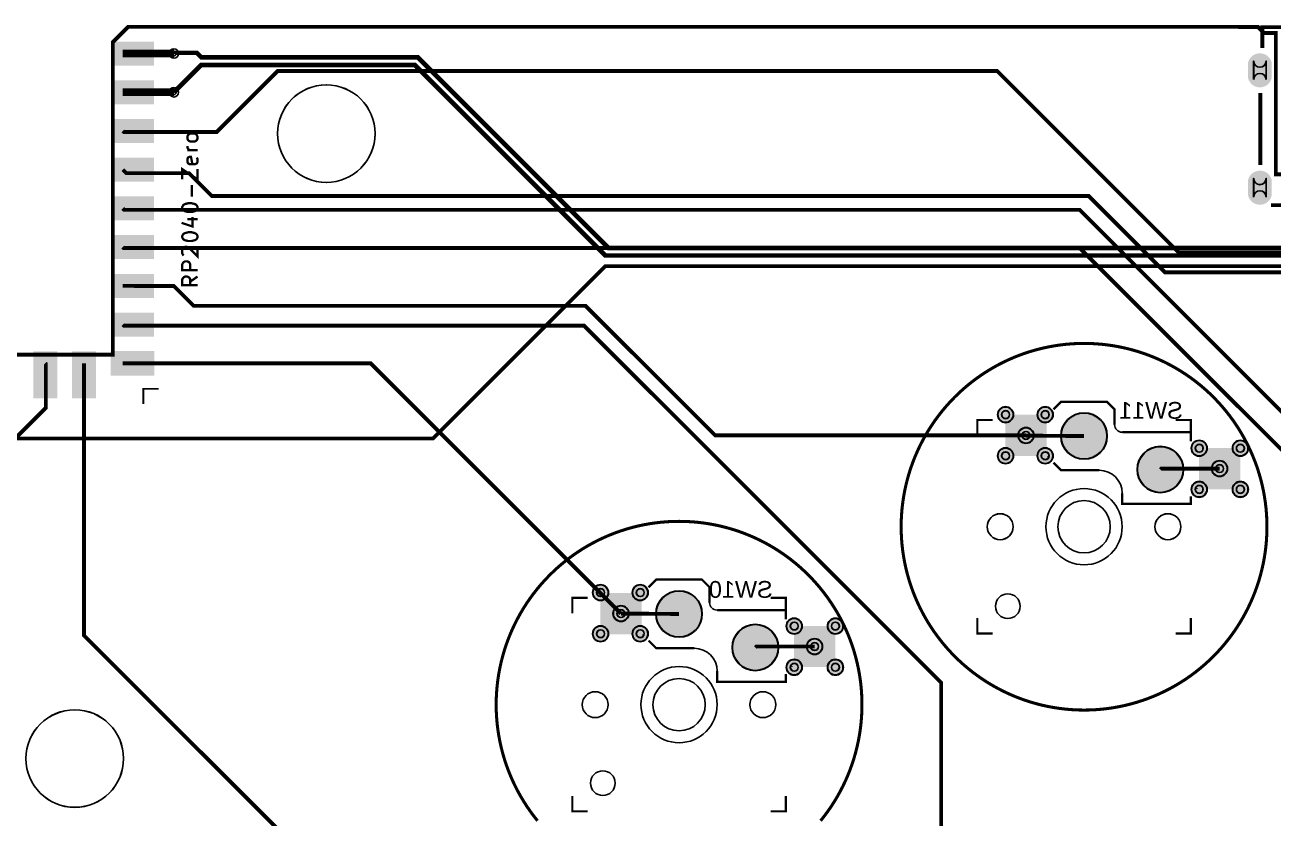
# Model space of a CAD drawing. Header units: millimetres. Extents: x 10 to 280, y -170 to -30.
# Drawn here: x 130.2 to 212.1, y -81.9 to -29.9 of the extents above; entities that cross this region are included whole.
import ezdxf

# ---------------------------------------------------------------- set-up
doc = ezdxf.new("R2010")
doc.units = ezdxf.units.MM
for name, color, linetype, true_color in [('BoardOutline', 7, 'Continuous', 0xff00ff), ('BottomLayer', 7, 'Continuous', 0x0000ff), ('BottomPasteMaskLayer', 7, 'Continuous', 0x800000), ('BottomSilkLayer', 7, 'Continuous', 0x808000), ('BottomSolderMaskLayer', 7, 'Continuous', 0xaa00ff), ('Hole', 7, 'Continuous', 0x222222), ('Multi-Layer', 7, 'Continuous', 0xc0c0c0), ('TopLayer', 7, 'Continuous', 0xff0000), ('TopPasteMaskLayer', 7, 'Continuous', 0x808080), ('TopSilkLayer', 7, 'Continuous', 0xffff00), ('TopSolderMaskLayer', 7, 'Continuous', 0x800080)]:
    doc.layers.add(name, color=color, linetype=linetype, true_color=true_color)
doc.styles.get("Standard").update_dxf_attribs({"font": 'arial.ttf'})

msp = doc.modelspace()

# ---------------------------------------------------------------- hatches: boundary and pattern name
at = {"layer": 'BottomLayer'}
for points in [[(197.184, -58.1), (194.584, -58.1), (194.584, -55.5), (197.184, -55.5)], [(209.883, -60.277), (207.284, -60.277), (207.284, -57.677), (209.883, -57.677)], [(170.624, -69.791), (168.024, -69.791), (168.024, -67.191), (170.624, -67.191)], [(183.323, -71.95), (180.724, -71.95), (180.724, -69.35), (183.323, -69.35)]]:
    msp.add_hatch(color=256, dxfattribs=at).paths.add_polyline_path(points)
at = {"layer": 'BottomPasteMaskLayer'}
for points in [[(197.184, -58.1), (194.584, -58.1), (194.584, -55.5), (197.184, -55.5)], [(209.883, -60.277), (207.284, -60.277), (207.284, -57.677), (209.883, -57.677)], [(170.624, -69.791), (168.024, -69.791), (168.024, -67.191), (170.624, -67.191)], [(183.323, -71.95), (180.724, -71.95), (180.724, -69.35), (183.323, -69.35)]]:
    msp.add_hatch(color=256, dxfattribs=at).paths.add_polyline_path(points)
at = {"layer": 'BottomSolderMaskLayer'}
for points in [[(212, -33.36, -0.785398), (210.45, -33.36), (210.45, -32.34, -0.785398), (212, -32.34)], [(212, -41.06, -0.785398), (210.45, -41.06), (210.45, -40.04, -0.785398), (212, -40.04)], [(194.018, -55.44, 1), (195.069, -55.44, 1)], [(197.234, -58.151), (194.533, -58.151), (194.533, -55.449), (197.234, -55.449)], [(196.618, -55.44, 1), (197.669, -55.44, 1)], [(198.168, -56.84, 1), (201.219, -56.84, 1)], [(195.358, -56.8, 1), (196.409, -56.8, 1)], [(206.718, -57.64, 1), (207.769, -57.64, 1)], [(209.418, -57.64, 1), (210.469, -57.64, 1)], [(194.018, -58.14, 1), (195.069, -58.14, 1)], [(196.618, -58.14, 1), (197.669, -58.14, 1)], [(203.168, -59.04, 1), (206.219, -59.04, 1)], [(209.934, -60.328), (207.233, -60.328), (207.233, -57.626), (209.934, -57.626)], [(208.058, -58.977, 1), (209.109, -58.977, 1)], [(206.718, -60.34, 1), (207.769, -60.34, 1)], [(209.418, -60.34, 1), (210.469, -60.34, 1)], [(167.458, -67.114, 1), (168.509, -67.114, 1)], [(170.058, -67.114, 1), (171.109, -67.114, 1)], [(171.608, -68.514, 1), (174.658, -68.514, 1)], [(170.674, -69.842), (167.973, -69.842), (167.973, -67.141), (170.674, -67.141)], [(168.798, -68.491, 1), (169.849, -68.491, 1)], [(167.458, -69.814, 1), (168.509, -69.814, 1)], [(170.058, -69.814, 1), (171.109, -69.814, 1)], [(176.608, -70.713, 1), (179.658, -70.713, 1)], [(180.158, -69.313, 1), (181.209, -69.313, 1)], [(183.374, -72.001), (180.673, -72.001), (180.673, -69.3), (183.374, -69.3)], [(182.858, -69.313, 1), (183.909, -69.313, 1)], [(181.498, -70.65, 1), (182.549, -70.65, 1)], [(180.158, -72.014, 1), (181.209, -72.014, 1)], [(182.858, -72.014, 1), (183.909, -72.014, 1)]]:
    msp.add_hatch(color=256, dxfattribs=at).paths.add_polyline_path(points)
at = {"layer": 'Multi-Layer'}
for points in [[(211.975, -33.35, -0.785398), (210.475, -33.35), (210.475, -32.35, -0.785398), (211.975, -32.35)], [(211.975, -41.05, -0.785398), (210.475, -41.05), (210.475, -40.05, -0.785398), (211.975, -40.05)]]:
    msp.add_hatch(color=256, dxfattribs=at).paths.add_polyline_path(points)
at = {"layer": 'TopLayer'}
for points in [[(135.891, -30.988), (138.653, -30.988), (138.653, -32.512), (135.891, -32.512)], [(135.891, -33.528), (138.653, -33.528), (138.653, -35.052), (135.891, -35.052)], [(135.891, -36.068), (138.653, -36.068), (138.653, -37.592), (135.891, -37.592)], [(135.891, -38.608), (138.653, -38.608), (138.653, -40.132), (135.891, -40.132)], [(135.891, -41.148), (138.653, -41.148), (138.653, -42.672), (135.891, -42.672)], [(135.891, -43.688), (138.653, -43.688), (138.653, -45.212), (135.891, -45.212)], [(135.891, -46.228), (138.653, -46.228), (138.653, -47.752), (135.891, -47.752)], [(135.891, -48.768), (138.653, -48.768), (138.653, -50.292), (135.891, -50.292)], [(130.811, -51.308), (132.335, -51.308), (132.335, -54.332), (130.811, -54.332)], [(133.351, -51.308), (134.875, -51.308), (134.875, -54.332), (133.351, -54.332)], [(135.891, -51.308), (138.653, -51.308), (138.653, -52.832), (135.891, -52.832)], [(197.184, -58.1), (194.584, -58.1), (194.584, -55.5), (197.184, -55.5)], [(209.884, -60.277), (207.284, -60.277), (207.284, -57.677), (209.884, -57.677)], [(170.624, -69.791), (168.024, -69.791), (168.024, -67.191), (170.624, -67.191)], [(183.324, -71.95), (180.724, -71.95), (180.724, -69.35), (183.324, -69.35)]]:
    msp.add_hatch(color=256, dxfattribs=at).paths.add_polyline_path(points)
at = {"layer": 'TopPasteMaskLayer'}
for points in [[(135.891, -30.988), (138.653, -30.988), (138.653, -32.512), (135.891, -32.512)], [(135.891, -33.528), (138.653, -33.528), (138.653, -35.052), (135.891, -35.052)], [(135.891, -36.068), (138.653, -36.068), (138.653, -37.592), (135.891, -37.592)], [(135.891, -38.608), (138.653, -38.608), (138.653, -40.132), (135.891, -40.132)], [(135.891, -41.148), (138.653, -41.148), (138.653, -42.672), (135.891, -42.672)], [(135.891, -43.688), (138.653, -43.688), (138.653, -45.212), (135.891, -45.212)], [(135.891, -46.228), (138.653, -46.228), (138.653, -47.752), (135.891, -47.752)], [(135.891, -48.768), (138.653, -48.768), (138.653, -50.292), (135.891, -50.292)], [(130.811, -51.308), (132.335, -51.308), (132.335, -54.332), (130.811, -54.332)], [(133.351, -51.308), (134.875, -51.308), (134.875, -54.332), (133.351, -54.332)], [(135.891, -51.308), (138.653, -51.308), (138.653, -52.832), (135.891, -52.832)], [(197.184, -58.1), (194.584, -58.1), (194.584, -55.5), (197.184, -55.5)], [(209.884, -60.277), (207.284, -60.277), (207.284, -57.677), (209.884, -57.677)], [(170.624, -69.791), (168.024, -69.791), (168.024, -67.191), (170.624, -67.191)], [(183.324, -71.95), (180.724, -71.95), (180.724, -69.35), (183.324, -69.35)]]:
    msp.add_hatch(color=256, dxfattribs=at).paths.add_polyline_path(points)
at = {"layer": 'TopSolderMaskLayer'}
for points in [[(135.877, -30.963), (138.689, -30.963), (138.689, -32.537), (135.877, -32.537)], [(212, -33.36, -0.785398), (210.45, -33.36), (210.45, -32.34, -0.785398), (212, -32.34)], [(135.877, -33.503), (138.689, -33.503), (138.689, -35.077), (135.877, -35.077)], [(135.877, -36.043), (138.689, -36.043), (138.689, -37.617), (135.877, -37.617)], [(135.877, -38.583), (138.689, -38.583), (138.689, -40.157), (135.877, -40.157)], [(212, -41.06, -0.785398), (210.45, -41.06), (210.45, -40.04, -0.785398), (212, -40.04)], [(135.877, -41.123), (138.689, -41.123), (138.689, -42.697), (135.877, -42.697)], [(135.877, -43.662), (138.689, -43.662), (138.689, -45.237), (135.877, -45.237)], [(135.877, -46.202), (138.689, -46.202), (138.689, -47.777), (135.877, -47.777)], [(135.877, -48.742), (138.689, -48.742), (138.689, -50.317), (135.877, -50.317)], [(130.785, -51.295), (132.36, -51.295), (132.36, -54.37), (130.785, -54.37)], [(133.325, -51.295), (134.9, -51.295), (134.9, -54.37), (133.325, -54.37)], [(135.862, -51.257), (138.726, -51.257), (138.726, -52.883), (135.862, -52.883)], [(194.018, -55.44, 1), (195.069, -55.44, 1)], [(197.234, -58.151), (194.533, -58.151), (194.533, -55.449), (197.234, -55.449)], [(196.618, -55.44, 1), (197.669, -55.44, 1)], [(198.168, -56.84, 1), (201.219, -56.84, 1)], [(195.358, -56.8, 1), (196.409, -56.8, 1)], [(206.718, -57.64, 1), (207.769, -57.64, 1)], [(209.418, -57.64, 1), (210.469, -57.64, 1)], [(194.018, -58.14, 1), (195.069, -58.14, 1)], [(196.618, -58.14, 1), (197.669, -58.14, 1)], [(203.168, -59.04, 1), (206.219, -59.04, 1)], [(209.934, -60.328), (207.233, -60.328), (207.233, -57.626), (209.934, -57.626)], [(208.058, -58.977, 1), (209.109, -58.977, 1)], [(206.718, -60.34, 1), (207.769, -60.34, 1)], [(209.418, -60.34, 1), (210.469, -60.34, 1)], [(167.458, -67.114, 1), (168.509, -67.114, 1)], [(170.058, -67.114, 1), (171.109, -67.114, 1)], [(171.608, -68.514, 1), (174.658, -68.514, 1)], [(170.674, -69.842), (167.973, -69.842), (167.973, -67.141), (170.674, -67.141)], [(168.798, -68.491, 1), (169.849, -68.491, 1)], [(167.458, -69.814, 1), (168.509, -69.814, 1)], [(170.058, -69.814, 1), (171.109, -69.814, 1)], [(176.608, -70.713, 1), (179.658, -70.713, 1)], [(180.158, -69.313, 1), (181.209, -69.313, 1)], [(183.374, -72.001), (180.673, -72.001), (180.673, -69.3), (183.374, -69.3)], [(182.858, -69.313, 1), (183.909, -69.313, 1)], [(181.498, -70.65, 1), (182.549, -70.65, 1)], [(180.158, -72.014, 1), (181.209, -72.014, 1)], [(182.858, -72.014, 1), (183.909, -72.014, 1)]]:
    msp.add_hatch(color=256, dxfattribs=at).paths.add_polyline_path(points)

# ---------------------------------------------------------------- linework, layer by layer
at = {"layer": 'BoardOutline', "const_width": 0.254}
for points in [[(15, -30), (121, -30), (122, -31), (122, -51.5), (136, -51.5), (136, -31), (137, -30), (208.1, -30)], [(208.1, -30), (211.094, -30.001), (211.5, -30.4)], [(226.62, -30.396), (225.604, -30.396), (225.604, -39.667), (212.269, -39.667), (212.269, -30.396), (211.38, -30.396)]]:
    msp.add_lwpolyline(points, dxfattribs=at)
at = {"layer": 'BottomLayer'}
for points, const_width in [([(118, -31.75), (116.85, -31.75), (116.1, -32.5), (116.1, -53.4), (119.7, -57), (157, -57), (168.3, -45.7), (219.8, -45.7), (222.5, -43), (222.5, -41.15)], 0.254), ([(218, -41.15), (218, -43.5), (217, -44.5), (168.5, -44.5), (156, -32), (141.8, -32), (141.5, -31.7), (140.05, -31.7), (140, -31.75)], 0.3), ([(140, -34.29), (141.79, -32.5), (155.8, -32.5), (168.3, -45), (218, -45), (220, -43), (220, -41.15)], 0.3)]:
    msp.add_lwpolyline(points, dxfattribs=dict(at, const_width=const_width))
at = {"layer": 'BottomSilkLayer'}
for points, const_width in [([(197.693, -55.09), (198.193, -54.59), (201.193, -54.59), (201.693, -55.09), (201.693, -56.09)], 0.15), ([(206.693, -57.19), (206.693, -56.59), (202.193, -56.59)], 0.15), ([(197.319, -58.392), (197.319, -58.192), (197.273, -58.192)], 0.05), ([(197.693, -58.59), (198.193, -59.09), (200.693, -59.09)], 0.15), ([(202.193, -60.59), (202.193, -61.29), (206.693, -61.29), (206.693, -60.79)], 0.15), ([(207.07, -60.318), (207.07, -60.292), (207.166, -60.292), (207.169, -60.292)], 0.05), ([(171.133, -66.764), (171.633, -66.263), (174.633, -66.263), (175.133, -66.764), (175.133, -67.764)], 0.15), ([(180.133, -68.864), (180.133, -68.263), (175.633, -68.263)], 0.15), ([(170.759, -70.066), (170.759, -69.866), (170.713, -69.866)], 0.05), ([(171.133, -70.263), (171.633, -70.764), (174.133, -70.764)], 0.15), ([(180.51, -71.992), (180.51, -71.966), (180.606, -71.966), (180.609, -71.966)], 0.05), ([(175.633, -72.263), (175.633, -72.963), (180.133, -72.963), (180.133, -72.464)], 0.15)]:
    msp.add_lwpolyline(points, dxfattribs=dict(at, const_width=const_width))
for centre, radius, start, end in [((150, -37.004), 3.2, 0.07049, 359.92951), ((199.693, -56.842), 1.5, 0.06792, 359.93208), ((202.193, -56.09), 0.5, 180, 270), ((204.693, -59.042), 1.5, 0.07277, 359.92723), ((200.693, -60.59), 1.5, 0, 90), ((199.693, -62.792), 1.715, 0.06791, 359.93209), ((194.193, -62.792), 0.851, 0.14538, 359.85462), ((205.193, -62.792), 0.851, 0.14538, 359.85462), ((173.133, -68.515), 1.5, 0.06792, 359.93208), ((175.633, -67.764), 0.5, 180, 270), ((178.133, -70.715), 1.5, 0.07277, 359.92723), ((174.133, -72.263), 1.5, 0, 90), ((173.133, -74.466), 1.715, 0.06791, 359.93209), ((167.633, -74.466), 0.851, 0.14538, 359.85462), ((178.633, -74.466), 0.851, 0.14538, 359.85462), ((133.5, -78.004), 3.2, 0.07049, 359.92951)]:
    msp.add_arc(centre, radius, start, end, dxfattribs=at)
at = {"layer": 'BottomSolderMaskLayer'}
for points in [[(210.812, -33.462), (210.812, -32.238)], [(211.638, -33.462), (211.638, -32.238)], [(210.812, -41.162), (210.812, -39.938)], [(211.638, -41.162), (211.638, -39.938)]]:
    msp.add_lwpolyline(points, close=True, dxfattribs=at)
for centre, radius in [((194.544, -55.44), 0.525), ((194.543, -55.44), 0.263), ((197.144, -55.44), 0.525), ((197.143, -55.44), 0.263), ((199.693, -56.84), 1.525), ((199.693, -56.84), 1.525), ((195.884, -56.8), 0.525), ((195.883, -56.8), 0.263), ((207.244, -57.64), 0.525), ((209.943, -57.64), 0.525), ((194.544, -58.14), 0.525), ((194.543, -58.14), 0.263), ((197.144, -58.14), 0.525), ((197.143, -58.14), 0.263), ((204.693, -59.04), 1.525), ((204.693, -59.04), 1.525), ((207.243, -57.64), 0.263), ((209.943, -57.64), 0.263), ((208.583, -58.977), 0.525), ((208.583, -58.977), 0.263), ((207.244, -60.34), 0.525), ((207.243, -60.34), 0.263), ((209.943, -60.34), 0.525), ((209.943, -60.34), 0.263), ((167.983, -67.114), 0.525), ((167.983, -67.113), 0.263), ((170.583, -67.114), 0.525), ((170.583, -67.113), 0.263), ((173.133, -68.514), 1.525), ((173.133, -68.514), 1.525), ((169.324, -68.491), 0.525), ((169.323, -68.491), 0.263), ((167.983, -69.814), 0.525), ((167.983, -69.813), 0.263), ((170.583, -69.814), 0.525), ((170.583, -69.813), 0.263), ((178.133, -70.713), 1.525), ((178.133, -70.713), 1.525), ((180.684, -69.313), 0.525), ((180.683, -69.313), 0.263), ((183.383, -69.313), 0.525), ((183.383, -69.313), 0.263), ((182.023, -70.65), 0.525), ((182.023, -70.65), 0.263), ((180.684, -72.014), 0.525), ((180.683, -72.013), 0.263), ((183.383, -72.014), 0.525), ((183.383, -72.013), 0.263)]:
    msp.add_circle(centre, radius, dxfattribs=at)
for centre, radius, start, end in [((211.225, -32.238), 0.413, 180, 360), ((211.225, -33.462), 0.413, 360, 180), ((150, -37.004), 3.2, 0.07049, 359.92951), ((211.225, -39.938), 0.413, 180, 360), ((211.225, -41.162), 0.413, 360, 180), ((199.693, -56.842), 1.5, 0.06792, 359.93208), ((204.693, -59.042), 1.5, 0.07277, 359.92723), ((199.693, -62.792), 1.715, 0.06791, 359.93209), ((194.193, -62.792), 0.851, 0.14538, 359.85462), ((205.193, -62.792), 0.851, 0.14538, 359.85462), ((173.133, -68.515), 1.5, 0.06792, 359.93208), ((178.133, -70.715), 1.5, 0.07277, 359.92723), ((173.133, -74.466), 1.715, 0.06791, 359.93209), ((167.633, -74.466), 0.851, 0.14538, 359.85462), ((178.633, -74.466), 0.851, 0.14538, 359.85462), ((133.5, -78.004), 3.2, 0.07049, 359.92951)]:
    msp.add_arc(centre, radius, start, end, dxfattribs=at)
at = {"layer": 'Hole'}
for centre, radius in [((140, -31.75), 0.155), ((140, -34.29), 0.155), ((150, -37), 3.2), ((199.693, -62.79), 2.5), ((194.193, -62.79), 0.851), ((205.193, -62.79), 0.851), ((194.693, -68.005), 0.812), ((173.133, -74.464), 2.5), ((167.633, -74.464), 0.851), ((178.633, -74.464), 0.851), ((133.5, -78), 3.2), ((168.133, -79.613), 0.812)]:
    msp.add_circle(centre, radius, dxfattribs=at)
at = {"layer": 'Multi-Layer'}
for points in [[(210.825, -33.45), (210.825, -32.25)], [(211.625, -33.45), (211.625, -32.25)], [(210.825, -41.15), (210.825, -39.95)], [(211.625, -41.15), (211.625, -39.95)]]:
    msp.add_lwpolyline(points, close=True, dxfattribs=at)
for centre, radius in [((140, -31.75), 0.31), ((140, -34.29), 0.31), ((150, -37), 3.2), ((194.544, -55.44), 0.5), ((194.543, -55.44), 0.25), ((197.144, -55.44), 0.5), ((197.143, -55.44), 0.25), ((199.693, -56.84), 1.5), ((199.693, -56.84), 1.5), ((195.884, -56.8), 0.5), ((195.883, -56.8), 0.25), ((207.244, -57.64), 0.5), ((209.943, -57.64), 0.5), ((194.544, -58.14), 0.5), ((194.543, -58.14), 0.25), ((197.144, -58.14), 0.5), ((197.143, -58.14), 0.25), ((204.693, -59.04), 1.5), ((204.693, -59.04), 1.5), ((207.243, -57.64), 0.25), ((209.943, -57.64), 0.25), ((208.583, -58.977), 0.5), ((208.583, -58.977), 0.25), ((199.693, -62.79), 2.5), ((207.244, -60.34), 0.5), ((207.243, -60.34), 0.25), ((209.943, -60.34), 0.5), ((209.943, -60.34), 0.25), ((194.193, -62.79), 0.851), ((205.193, -62.79), 0.851), ((167.983, -67.114), 0.5), ((167.983, -67.113), 0.25), ((170.583, -67.114), 0.5), ((170.583, -67.113), 0.25), ((173.133, -68.514), 1.5), ((173.133, -68.514), 1.5), ((194.693, -68.005), 0.812), ((169.324, -68.491), 0.5), ((169.323, -68.491), 0.25), ((167.983, -69.814), 0.5), ((167.983, -69.813), 0.25), ((170.583, -69.814), 0.5), ((170.583, -69.813), 0.25), ((178.133, -70.713), 1.5), ((178.133, -70.713), 1.5), ((180.684, -69.313), 0.5), ((180.683, -69.313), 0.25), ((183.383, -69.313), 0.5), ((183.383, -69.313), 0.25), ((182.023, -70.65), 0.5), ((182.023, -70.65), 0.25), ((173.133, -74.464), 2.5), ((180.684, -72.014), 0.5), ((180.683, -72.013), 0.25), ((183.383, -72.014), 0.5), ((183.383, -72.013), 0.25), ((167.633, -74.464), 0.851), ((178.633, -74.464), 0.851), ((133.5, -78), 3.2), ((168.133, -79.613), 0.812)]:
    msp.add_circle(centre, radius, dxfattribs=at)
for centre, start, end in [((211.225, -32.25), 180, 360), ((211.225, -33.45), 360, 180), ((211.225, -39.95), 180, 360), ((211.225, -41.15), 360, 180)]:
    msp.add_arc(centre, 0.4, start, end, dxfattribs=at)
at = {"layer": 'TopLayer'}
for points, const_width in [([(136.653, -31.75), (140, -31.75)], 0.5), ([(253.82, -57.184), (247.384, -57.184), (235, -44.8), (205.9, -44.8), (194, -32.9), (146.8, -32.9), (142.8, -36.9), (136.722, -36.9), (136.653, -36.83)], 0.254), ([(136.653, -34.29), (140, -34.29)], 0.5), ([(248.38, -88.524), (248.38, -59.48), (235, -46.1), (205, -46.1), (200, -41.1), (142.5, -41.1), (141, -39.6), (136.882, -39.6), (136.653, -39.37)], 0.254), ([(224.854, -56.842), (214.242, -56.842), (199.4, -42), (136.742, -42), (136.653, -41.91)], 0.254), ([(219.174, -88.421), (219.174, -64.274), (199.4, -44.5), (136.703, -44.5), (136.653, -44.45)], 0.254), ([(195.884, -56.8), (175.5, -56.8), (167, -48.3), (141.3, -48.3), (140, -47), (136.653, -46.99)], 0.254), ([(190.324, -88.421), (190.324, -73.024), (166.9, -49.6), (136.723, -49.6), (136.653, -49.53)], 0.254), ([(113, -59), (127.6, -59), (131.6, -55), (131.6, -52.097), (131.573, -52.07)], 0.254), ([(163.714, -99.531), (134.113, -69.93), (134.113, -52.07)], 0.254), ([(169.324, -68.491), (152.902, -52.07), (136.653, -52.07)], 0.254), ([(199.693, -56.84), (195.884, -56.818)], 0.254), ([(204.693, -59.04), (204.756, -58.977), (208.584, -58.977)], 0.254), ([(173.133, -68.514), (169.324, -68.491)], 0.254), ([(178.133, -70.713), (178.196, -70.65), (182.024, -70.65)], 0.254)]:
    msp.add_lwpolyline(points, dxfattribs=dict(at, const_width=const_width))
at = {"layer": 'TopSilkLayer'}
for points, const_width in [([(226.62, -31.381), (226.62, -30.015), (211.38, -30.015), (211.38, -31.381)], 0.254), ([(211.253, -39.069), (211.253, -34.331)], 0.254), ([(141.076, -38.095), (140.981, -38.047), (140.933, -38), (140.886, -37.905), (140.886, -37.809)], 0.15), ([(141.552, -38.095), (140.886, -38.095)], 0.15), ([(141.505, -38.572), (141.552, -38.667), (141.552, -38.857), (141.505, -38.953), (141.409, -39), (141.028, -39), (140.933, -38.953), (140.886, -38.857), (140.886, -38.667), (140.933, -38.572), (141.028, -38.524), (141.124, -38.524), (141.219, -39)], 0.15), ([(140.552, -40), (140.552, -39.333), (141.552, -40), (141.552, -39.333)], 0.15), ([(141.171, -41.143), (141.171, -40.381)], 0.15), ([(214.569, -41.699), (211.96, -41.699)], 0.254), ([(140.505, -42.857), (141.219, -43.095), (141.219, -42.476)], 0.15), ([(140.886, -42.619), (141.552, -42.619)], 0.15), ([(140.648, -45), (140.6, -44.953), (140.552, -44.857), (140.552, -44.619), (140.6, -44.524), (140.648, -44.476), (140.743, -44.428), (140.838, -44.428), (140.981, -44.476), (141.552, -45.047), (141.552, -44.428)], 0.15), ([(141.552, -45.953), (140.552, -45.953), (140.552, -45.572), (140.6, -45.476), (140.648, -45.428), (140.743, -45.381), (140.886, -45.381), (140.981, -45.428), (141.028, -45.476), (141.076, -45.572), (141.076, -45.953)], 0.15), ([(141.552, -46.953), (140.552, -46.953), (140.552, -46.572), (140.6, -46.476), (140.648, -46.428), (140.743, -46.381), (140.886, -46.381), (140.981, -46.428), (141.028, -46.476), (141.076, -46.572), (141.076, -46.953)], 0.15), ([(141.552, -46.381), (141.076, -46.714)], 0.15), ([(138, -54.75), (138, -53.75), (139, -53.75)], 0.12), ([(192.693, -56.79), (192.693, -55.79), (193.693, -55.79)], 0.15), ([(205.693, -55.79), (206.693, -55.79), (206.693, -56.79)], 0.15), ([(163.848, -82.081), (163.607, -81.775), (163.375, -81.462), (163.154, -81.141), (162.944, -80.813), (162.744, -80.479), (162.556, -80.139), (162.378, -79.793), (162.212, -79.441), (162.057, -79.083), (161.913, -78.721), (161.781, -78.353), (161.661, -77.981), (161.553, -77.604), (161.457, -77.223), (161.373, -76.838), (161.302, -76.45), (161.243, -76.059), (161.197, -75.664), (161.164, -75.267), (161.144, -74.868), (161.138, -74.466), (161.144, -74.064), (161.164, -73.664), (161.197, -73.267), (161.243, -72.873), (161.302, -72.481), (161.373, -72.093), (161.457, -71.708), (161.553, -71.328), (161.661, -70.951), (161.781, -70.579), (161.913, -70.211), (162.057, -69.848), (162.212, -69.491), (162.378, -69.139), (162.556, -68.792), (162.744, -68.452), (162.944, -68.118), (163.154, -67.791), (163.375, -67.47), (163.607, -67.157), (163.848, -66.851), (164.1, -66.552), (164.361, -66.262), (164.632, -65.979), (164.913, -65.706), (165.203, -65.441), (165.503, -65.185), (165.812, -64.938), (166.13, -64.701), (166.456, -64.474), (166.791, -64.257), (167.135, -64.05), (167.485, -63.855), (167.84, -63.672), (168.2, -63.502), (168.564, -63.345), (168.931, -63.2), (169.302, -63.068), (169.676, -62.948), (170.053, -62.842), (170.432, -62.747), (170.814, -62.665), (171.197, -62.596), (171.582, -62.539), (171.969, -62.495), (172.356, -62.464), (172.744, -62.445), (173.132, -62.439), (173.52, -62.445), (173.909, -62.464), (174.296, -62.495), (174.682, -62.539), (175.067, -62.596), (175.451, -62.665), (175.832, -62.747), (176.212, -62.842), (176.589, -62.948), (176.963, -63.068), (177.334, -63.2), (177.701, -63.345), (178.065, -63.502), (178.424, -63.672), (178.424, -63.672), (178.779, -63.855), (179.13, -64.05), (179.473, -64.257), (179.809, -64.474), (180.135, -64.701), (180.453, -64.938), (180.762, -65.185), (181.061, -65.441), (181.352, -65.706), (181.632, -65.979), (181.904, -66.262), (182.165, -66.552), (182.417, -66.851), (182.658, -67.157), (182.89, -67.47), (183.11, -67.791), (183.321, -68.118), (183.52, -68.452), (183.709, -68.792), (183.886, -69.139), (184.053, -69.491), (184.208, -69.848), (184.352, -70.211), (184.484, -70.579), (184.604, -70.951), (184.712, -71.328), (184.808, -71.708), (184.892, -72.093), (184.963, -72.481), (185.022, -72.873), (185.068, -73.267), (185.101, -73.664), (185.12, -74.064), (185.127, -74.466), (185.12, -74.868), (185.101, -75.267), (185.068, -75.664), (185.022, -76.059), (184.963, -76.45), (184.892, -76.838), (184.808, -77.223), (184.712, -77.604), (184.604, -77.981), (184.484, -78.353), (184.352, -78.721), (184.208, -79.083), (184.053, -79.441), (183.886, -79.793), (183.709, -80.139), (183.52, -80.479), (183.321, -80.813), (183.11, -81.141), (182.89, -81.462), (182.658, -81.775), (182.417, -82.081)], 0.2), ([(166.133, -68.464), (166.133, -67.464), (167.133, -67.464)], 0.15), ([(179.133, -67.464), (180.133, -67.464), (180.133, -68.464)], 0.15), ([(193.693, -69.79), (192.693, -69.79), (192.693, -68.79)], 0.15), ([(205.693, -69.79), (206.693, -69.79), (206.693, -68.79)], 0.15), ([(167.133, -81.464), (166.133, -81.464), (166.133, -80.464)], 0.15), ([(179.133, -81.464), (180.133, -81.464), (180.133, -80.464)], 0.15)]:
    msp.add_lwpolyline(points, dxfattribs=dict(at, const_width=const_width))
for points, const_width in [([(141.552, -37.333), (141.505, -37.428), (141.457, -37.476), (141.362, -37.524), (141.076, -37.524), (140.981, -37.476), (140.933, -37.428), (140.886, -37.333), (140.886, -37.191), (140.933, -37.095), (140.981, -37.047), (141.076, -37), (141.362, -37), (141.457, -37.047), (141.505, -37.095), (141.552, -37.191), (141.552, -37.333)], 0.15), ([(140.552, -41.905), (140.552, -41.809), (140.6, -41.714), (140.648, -41.667), (140.743, -41.619), (140.933, -41.572), (141.171, -41.572), (141.362, -41.619), (141.457, -41.667), (141.505, -41.714), (141.552, -41.809), (141.552, -41.905), (141.505, -42), (141.457, -42.047), (141.362, -42.095), (141.171, -42.143), (140.933, -42.143), (140.743, -42.095), (140.648, -42.047), (140.6, -42), (140.552, -41.905)], 0.15), ([(140.552, -43.809), (140.552, -43.714), (140.6, -43.619), (140.648, -43.572), (140.743, -43.524), (140.933, -43.476), (141.171, -43.476), (141.362, -43.524), (141.457, -43.572), (141.505, -43.619), (141.552, -43.714), (141.552, -43.809), (141.505, -43.905), (141.457, -43.953), (141.362, -44), (141.171, -44.047), (140.933, -44.047), (140.743, -44), (140.648, -43.953), (140.6, -43.905), (140.552, -43.809)], 0.15), ([(204.984, -51.999), (205.339, -52.181), (205.69, -52.376), (206.033, -52.583), (206.369, -52.8), (206.695, -53.027), (207.013, -53.264), (207.322, -53.511), (207.621, -53.767), (207.912, -54.032), (208.192, -54.306), (208.464, -54.588), (208.725, -54.878), (208.977, -55.177), (209.218, -55.483), (209.45, -55.796), (209.67, -56.117), (209.881, -56.444), (210.08, -56.778), (210.269, -57.119), (210.446, -57.465), (210.613, -57.817), (210.768, -58.175), (210.912, -58.537), (211.044, -58.905), (211.164, -59.277), (211.272, -59.654), (211.368, -60.035), (211.452, -60.419), (211.523, -60.808), (211.582, -61.199), (211.628, -61.593), (211.661, -61.991), (211.68, -62.39), (211.687, -62.792), (211.68, -63.194), (211.661, -63.593), (211.628, -63.991), (211.582, -64.385), (211.523, -64.777), (211.452, -65.165), (211.368, -65.549), (211.272, -65.93), (211.164, -66.307), (211.044, -66.679), (210.912, -67.047), (210.768, -67.41), (210.613, -67.767), (210.446, -68.119), (210.269, -68.465), (210.08, -68.806), (209.881, -69.14), (209.67, -69.467), (209.45, -69.788), (209.218, -70.101), (208.977, -70.407), (208.725, -70.706), (208.464, -70.996), (208.192, -71.278), (207.912, -71.552), (207.621, -71.817), (207.322, -72.073), (207.013, -72.32), (206.695, -72.557), (206.369, -72.784), (206.033, -73.001), (205.69, -73.208), (205.339, -73.403), (204.984, -73.586), (204.625, -73.756), (204.261, -73.913), (203.893, -74.058), (203.523, -74.19), (203.149, -74.31), (202.772, -74.416), (202.392, -74.511), (202.011, -74.593), (201.627, -74.662), (201.242, -74.719), (200.856, -74.763), (200.469, -74.794), (200.08, -74.813), (199.692, -74.819), (199.304, -74.813), (198.916, -74.794), (198.529, -74.763), (198.142, -74.719), (197.757, -74.662), (197.374, -74.593), (196.992, -74.511), (196.613, -74.416), (196.236, -74.31), (195.862, -74.19), (195.491, -74.058), (195.124, -73.913), (194.76, -73.756), (194.4, -73.586), (194.045, -73.403), (193.695, -73.208), (193.351, -73.001), (193.016, -72.784), (192.69, -72.557), (192.372, -72.32), (192.063, -72.073), (191.763, -71.817), (191.473, -71.552), (191.192, -71.278), (190.921, -70.996), (190.66, -70.706), (190.408, -70.407), (190.167, -70.101), (189.935, -69.788), (189.714, -69.467), (189.504, -69.14), (189.304, -68.806), (189.116, -68.465), (188.938, -68.119), (188.772, -67.767), (188.617, -67.41), (188.473, -67.047), (188.341, -66.679), (188.221, -66.307), (188.113, -65.93), (188.017, -65.549), (187.933, -65.165), (187.862, -64.777), (187.803, -64.385), (187.757, -63.991), (187.724, -63.593), (187.704, -63.194), (187.698, -62.792), (187.704, -62.39), (187.724, -61.991), (187.757, -61.593), (187.803, -61.199), (187.862, -60.808), (187.933, -60.419), (188.017, -60.035), (188.113, -59.654), (188.221, -59.277), (188.341, -58.905), (188.473, -58.537), (188.617, -58.175), (188.772, -57.817), (188.938, -57.465), (189.116, -57.119), (189.304, -56.778), (189.504, -56.444), (189.714, -56.117), (189.935, -55.796), (190.167, -55.483), (190.408, -55.177), (190.66, -54.878), (190.921, -54.588), (191.192, -54.306), (191.473, -54.032), (191.763, -53.767), (192.063, -53.511), (192.372, -53.264), (192.69, -53.027), (193.016, -52.8), (193.351, -52.583), (193.695, -52.376), (194.045, -52.181), (194.4, -51.999), (194.76, -51.829), (195.124, -51.671), (195.491, -51.526), (195.862, -51.394), (196.236, -51.275), (196.613, -51.168), (196.992, -51.073), (197.374, -50.992), (197.757, -50.922), (198.142, -50.866), (198.529, -50.822), (198.916, -50.79), (199.304, -50.771), (199.692, -50.765), (200.08, -50.771), (200.469, -50.79), (200.856, -50.822), (201.242, -50.866), (201.627, -50.922), (202.011, -50.992), (202.392, -51.073), (202.772, -51.168), (203.149, -51.275), (203.523, -51.394), (203.893, -51.526), (204.261, -51.671), (204.625, -51.829), (204.984, -51.999)], 0.2)]:
    msp.add_lwpolyline(points, close=True, dxfattribs=dict(at, const_width=const_width))
at = {"layer": 'TopSolderMaskLayer'}
for points in [[(210.812, -33.462), (210.812, -32.238)], [(211.638, -33.462), (211.638, -32.238)], [(210.812, -41.162), (210.812, -39.938)], [(211.638, -41.162), (211.638, -39.938)]]:
    msp.add_lwpolyline(points, close=True, dxfattribs=at)
for centre, radius in [((194.544, -55.44), 0.525), ((194.543, -55.44), 0.263), ((197.144, -55.44), 0.525), ((197.143, -55.44), 0.263), ((199.693, -56.84), 1.525), ((199.693, -56.84), 1.525), ((195.884, -56.8), 0.525), ((195.883, -56.8), 0.263), ((207.244, -57.64), 0.525), ((209.943, -57.64), 0.525), ((194.544, -58.14), 0.525), ((194.543, -58.14), 0.263), ((197.144, -58.14), 0.525), ((197.143, -58.14), 0.263), ((204.693, -59.04), 1.525), ((204.693, -59.04), 1.525), ((207.243, -57.64), 0.263), ((209.943, -57.64), 0.263), ((208.583, -58.977), 0.525), ((208.583, -58.977), 0.263), ((207.244, -60.34), 0.525), ((207.243, -60.34), 0.263), ((209.943, -60.34), 0.525), ((209.943, -60.34), 0.263), ((167.983, -67.114), 0.525), ((167.983, -67.113), 0.263), ((170.583, -67.114), 0.525), ((170.583, -67.113), 0.263), ((173.133, -68.514), 1.525), ((173.133, -68.514), 1.525), ((169.324, -68.491), 0.525), ((169.323, -68.491), 0.263), ((167.983, -69.814), 0.525), ((167.983, -69.813), 0.263), ((170.583, -69.814), 0.525), ((170.583, -69.813), 0.263), ((178.133, -70.713), 1.525), ((178.133, -70.713), 1.525), ((180.684, -69.313), 0.525), ((180.683, -69.313), 0.263), ((183.383, -69.313), 0.525), ((183.383, -69.313), 0.263), ((182.023, -70.65), 0.525), ((182.023, -70.65), 0.263), ((180.684, -72.014), 0.525), ((180.683, -72.013), 0.263), ((183.383, -72.014), 0.525), ((183.383, -72.013), 0.263)]:
    msp.add_circle(centre, radius, dxfattribs=at)
for centre, radius, start, end in [((211.225, -32.238), 0.413, 180, 360), ((211.225, -33.462), 0.413, 360, 180), ((150, -37.004), 3.2, 0.07049, 359.92951), ((211.225, -39.938), 0.413, 180, 360), ((211.225, -41.162), 0.413, 360, 180), ((199.693, -56.842), 1.5, 0.06792, 359.93208), ((204.693, -59.042), 1.5, 0.07277, 359.92723), ((199.693, -62.792), 1.715, 0.06791, 359.93209), ((194.193, -62.792), 0.851, 0.14538, 359.85462), ((205.193, -62.792), 0.851, 0.14538, 359.85462), ((173.133, -68.515), 1.5, 0.06792, 359.93208), ((178.133, -70.715), 1.5, 0.07277, 359.92723), ((173.133, -74.466), 1.715, 0.06791, 359.93209), ((167.633, -74.466), 0.851, 0.14538, 359.85462), ((178.633, -74.466), 0.851, 0.14538, 359.85462), ((133.5, -78.004), 3.2, 0.07049, 359.92951)]:
    msp.add_arc(centre, radius, start, end, dxfattribs=at)

# ---------------------------------------------------------------- texts
at = {"layer": 'BottomSilkLayer', "text_generation_flag": 2}
for s, p in [('SW11', (206.173, -55.71)), ('SW10', (179.273, -67.454))]:
    msp.add_text(s, height=1.1, dxfattribs=at).set_placement(p)

doc.saveas('drawing.dxf')
